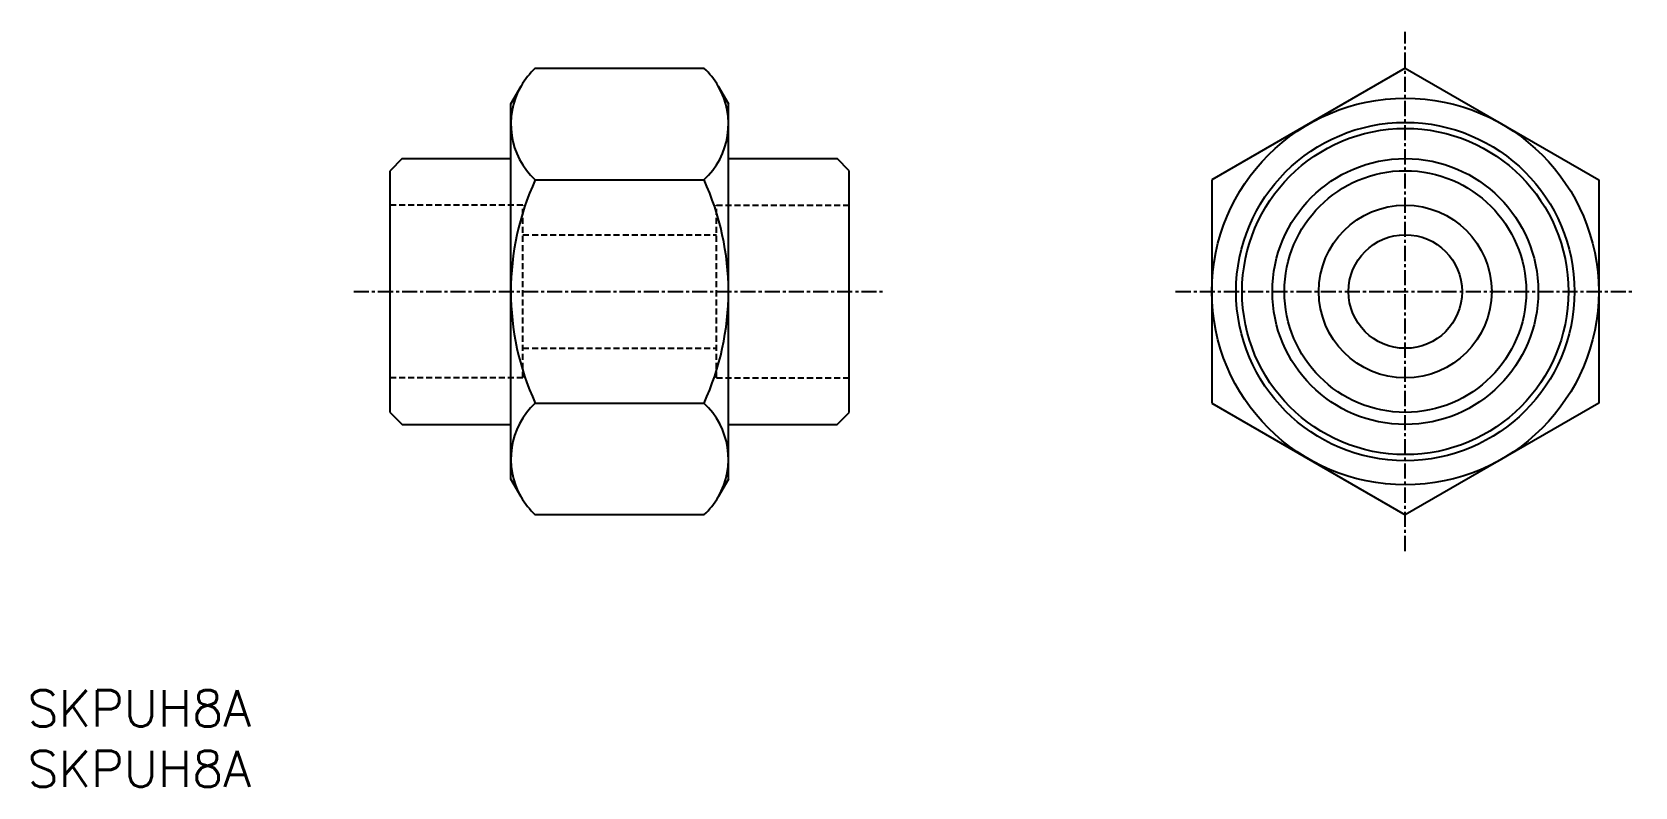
# Model space of a CAD drawing. Extents: x 0 to 133, y 0 to 62.
import ezdxf

# ---------------------------------------------------------------- set-up
doc = ezdxf.new("R2010")
doc.units = 0
doc.linetypes.add('CENTER', pattern=[2, 1.25, -0.25, 0.25, -0.25])
doc.linetypes.add('DASHED', pattern=[0.75, 0.5, -0.25])
doc.layers.get('0').update_dxf_attribs({"linetype": 'CONTINUOUS'})
doc.layers.add('CENTER', color=1, linetype='CENTER')
doc.styles.get("Standard").update_dxf_attribs({"font": 'txt.shx'})

# ---------------------------------------------------------------- blocks, each defined once
blk = doc.blocks.new('*U9')
at = {"color": 7, "linetype": 'CONTINUOUS'}
blk.add_text('SKPUH8A', height=3, dxfattribs=at).set_placement((0, 0))
blk = doc.blocks.new('*U10')
at = {"color": 7, "linetype": 'CONTINUOUS'}
blk.add_text('SKPUH8A', height=3, dxfattribs=at).set_placement((0, 5))

msp = doc.modelspace()

# ---------------------------------------------------------------- linework, layer by layer
at = {"color": 7, "linetype": 'CONTINUOUS'}
for p, q in [((42.02, 59.48), (55.98, 59.48)), ((114, 59.48), (98, 50.24)), ((114, 59.48), (130, 50.24)), ((40, 56.54), (40.84, 58)), ((57.16, 58), (58, 56.54)), ((40, 25.46), (40, 56.54)), ((58, 25.46), (58, 56.54)), ((31, 52), (30, 51)), ((31, 52), (40, 52)), ((58, 52), (67, 52)), ((68, 51), (67, 52)), ((30, 31), (30, 51)), ((68, 31), (68, 51)), ((42.02, 50.24), (55.98, 50.24)), ((98, 50.24), (98, 31.76)), ((130, 50.24), (130, 31.76)), ((30, 31), (31, 30)), ((42.02, 31.76), (55.98, 31.76)), ((67, 30), (68, 31)), ((98, 31.76), (114, 22.52)), ((130, 31.76), (114, 22.52)), ((31, 30), (40, 30)), ((58, 30), (67, 30)), ((40.84, 24), (40, 25.46)), ((58, 25.46), (57.16, 24)), ((55.98, 22.52), (42.02, 22.52))]:
    msp.add_line(p, q, dxfattribs=at)
at = {"color": 3, "linetype": 'DASHED'}
for p, q in [((41, 48.15), (30, 48.15)), ((41, 33.85), (41, 48.15)), ((57, 48.15), (68, 48.15)), ((57, 33.85), (57, 48.15)), ((41, 45.7), (57, 45.7)), ((41, 36.3), (57, 36.3)), ((41, 33.85), (30, 33.85)), ((57, 33.85), (68, 33.85))]:
    msp.add_line(p, q, dxfattribs=at)
at = {"color": 7, "linetype": 'CONTINUOUS'}
for radius in [16, 14, 13.5, 11, 10, 7.15, 4.7]:
    msp.add_circle((114, 41), radius, dxfattribs=at)
for centre, radius, start, end in [((46.29, 54.86), 6.29, 132.7344, 150), ((51.71, 54.86), 6.29, 30, 47.2656), ((46.29, 54.86), 6.29, 150, 227.2656), ((51.71, 54.86), 6.29, 312.7344, 30), ((62.12, 41), 22.12, 155.318, 204.682), ((35.88, 41), 22.12, 335.318, 24.682), ((46.29, 27.14), 6.29, 132.7344, 210), ((51.71, 27.14), 6.29, 330, 47.2656), ((46.29, 27.14), 6.29, 210, 227.2656), ((51.71, 27.14), 6.29, 312.7344, 330)]:
    msp.add_arc(centre, radius, start, end, dxfattribs=at)
at = {"layer": 'CENTER', "color": 1, "linetype": 'CENTER'}
for p, q in [((114, 19.52), (114, 62.48)), ((27, 41), (71, 41)), ((95, 41), (133, 41))]:
    msp.add_line(p, q, dxfattribs=at)

# ---------------------------------------------------------------- block references
at = {"color": 7, "linetype": 'CONTINUOUS'}
for name in ['*U10', '*U9']:
    msp.add_blockref(name, (0, 0), dxfattribs=at)

doc.saveas('drawing.dxf')
